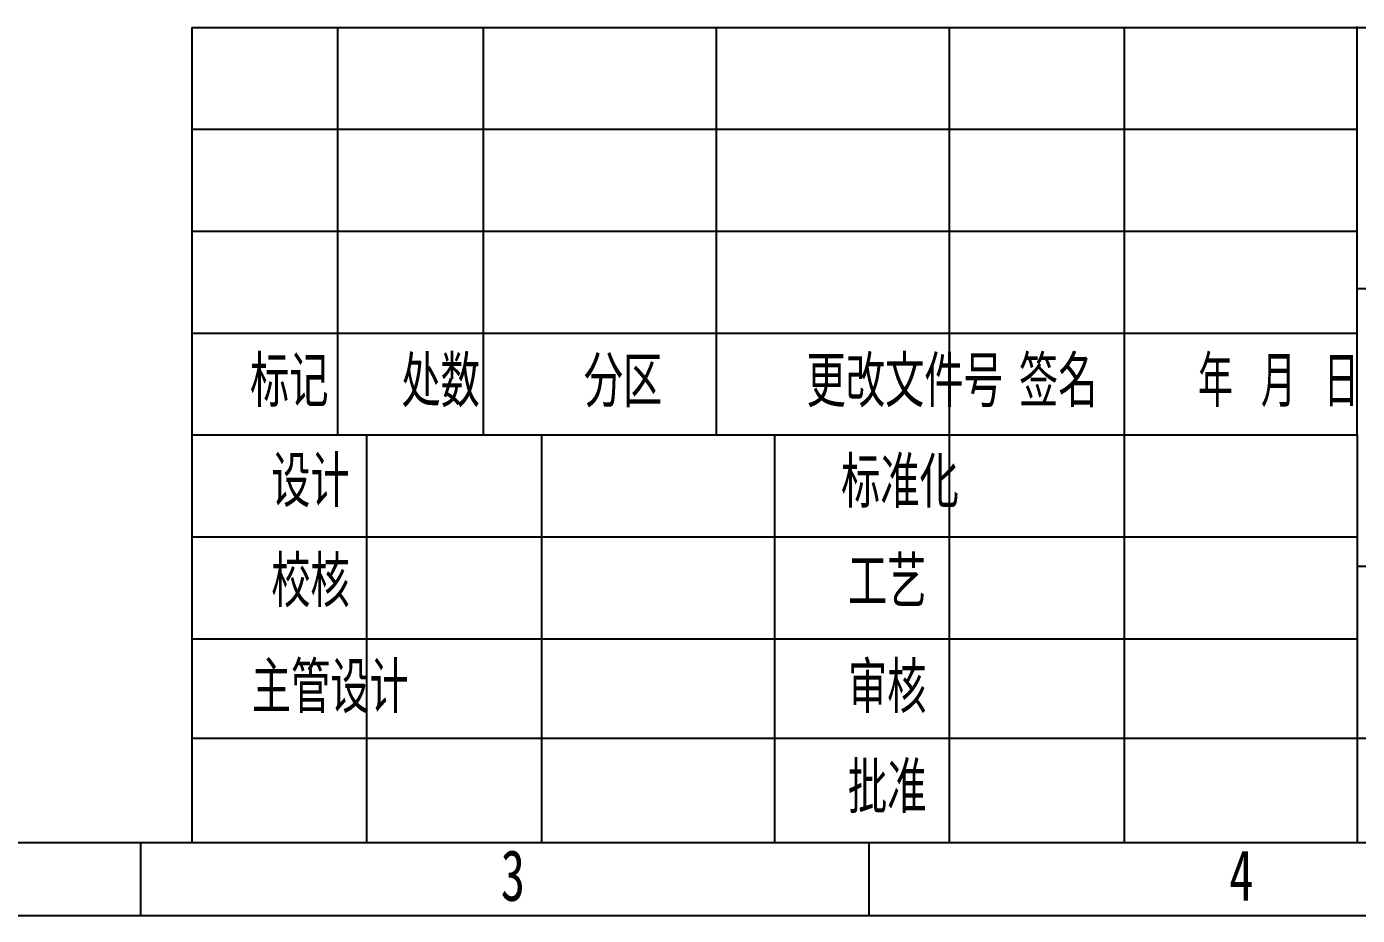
# Model space of a CAD drawing. Header units: millimetres. Extents: x 0 to 297, y 0 to 210.
# Drawn here: x 100.7 to 192, y 0 to 61.1 of the extents above; entities that cross this region are included whole.
import ezdxf

# ---------------------------------------------------------------- set-up
doc = ezdxf.new("R2010")
doc.units = ezdxf.units.MM
doc.layers.add('图框', color=7, linetype='Continuous')
doc.styles.add('SLDTEXTSTYLE0', font='TXT', dxfattribs={"width": 0.7, "bigfont": 'bigfont'})
doc.styles.add('SLDTEXTSTYLE3', font='TXT', dxfattribs={"width": 0.62, "bigfont": 'bigfont'})
doc.styles.add('SLDTEXTSTYLE5', font='TXT', dxfattribs={"width": 0.7})

msp = doc.modelspace()

# ---------------------------------------------------------------- linework, layer by layer
at = {"layer": '图框', "lineweight": 25}
for p, q in [((112, 61), (112, 5)), ((112, 61), (292, 61)), ((122, 61), (122, 33)), ((132, 61), (132, 33)), ((148, 61), (148, 33)), ((164, 61), (164, 5)), ((176, 61), (176, 5)), ((191.968, 61.052), (192.005, 5)), ((191.98, 43.052), (291.98, 43.052)), ((112, 40), (192, 40)), ((112, 33), (192, 33)), ((124, 33), (124, 5)), ((136, 33), (136, 5)), ((152, 33), (152, 5)), ((112, 26), (192, 26)), ((192, 24), (292, 24)), ((112, 19), (192, 19)), ((112, 12.166), (192, 12.166)), ((192, 12.166), (292, 12.166)), ((25, 5), (292, 5)), ((158.5, 0), (158.5, 5))]:
    msp.add_line(p, q, dxfattribs=at)
at = {"layer": '图框'}
for p, q in [((112, 54), (192, 54)), ((112, 47), (192, 47)), ((108.5, 0), (108.5, 5)), ((0, 0), (297, 0))]:
    msp.add_line(p, q, dxfattribs=at)

# ---------------------------------------------------------------- texts
at = {"layer": '图框', "char_height": 3.5, "attachment_point": 2}
for s, insert, style in [('标记', (118.697, 38.417), 'SLDTEXTSTYLE0'), ('处数', (129.087, 38.417), 'SLDTEXTSTYLE0'), ('分区', (141.609, 38.417), 'SLDTEXTSTYLE0'), ('更改文件号', (160.937, 38.417), 'SLDTEXTSTYLE0'), ('签名', (171.476, 38.417), 'SLDTEXTSTYLE0'), ('年 月 日', (186.589, 38.417), 'SLDTEXTSTYLE3'), ('设计', (120.147, 31.558), 'SLDTEXTSTYLE0'), ('标准化', (160.613, 31.492), 'SLDTEXTSTYLE0'), ('校核', (120.147, 24.679), 'SLDTEXTSTYLE0'), ('工艺', (159.736, 24.643), 'SLDTEXTSTYLE0'), ('主管设计', (121.506, 17.399), 'SLDTEXTSTYLE0'), ('审核', (159.736, 17.399), 'SLDTEXTSTYLE0'), ('批准', (159.738, 10.523), 'SLDTEXTSTYLE0'), ('3', (134.044, 4.502), 'SLDTEXTSTYLE5'), ('4', (184.044, 4.502), 'SLDTEXTSTYLE5')]:
    msp.add_mtext(s, dxfattribs=dict(at, insert=insert, style=style))

doc.saveas('drawing.dxf')
